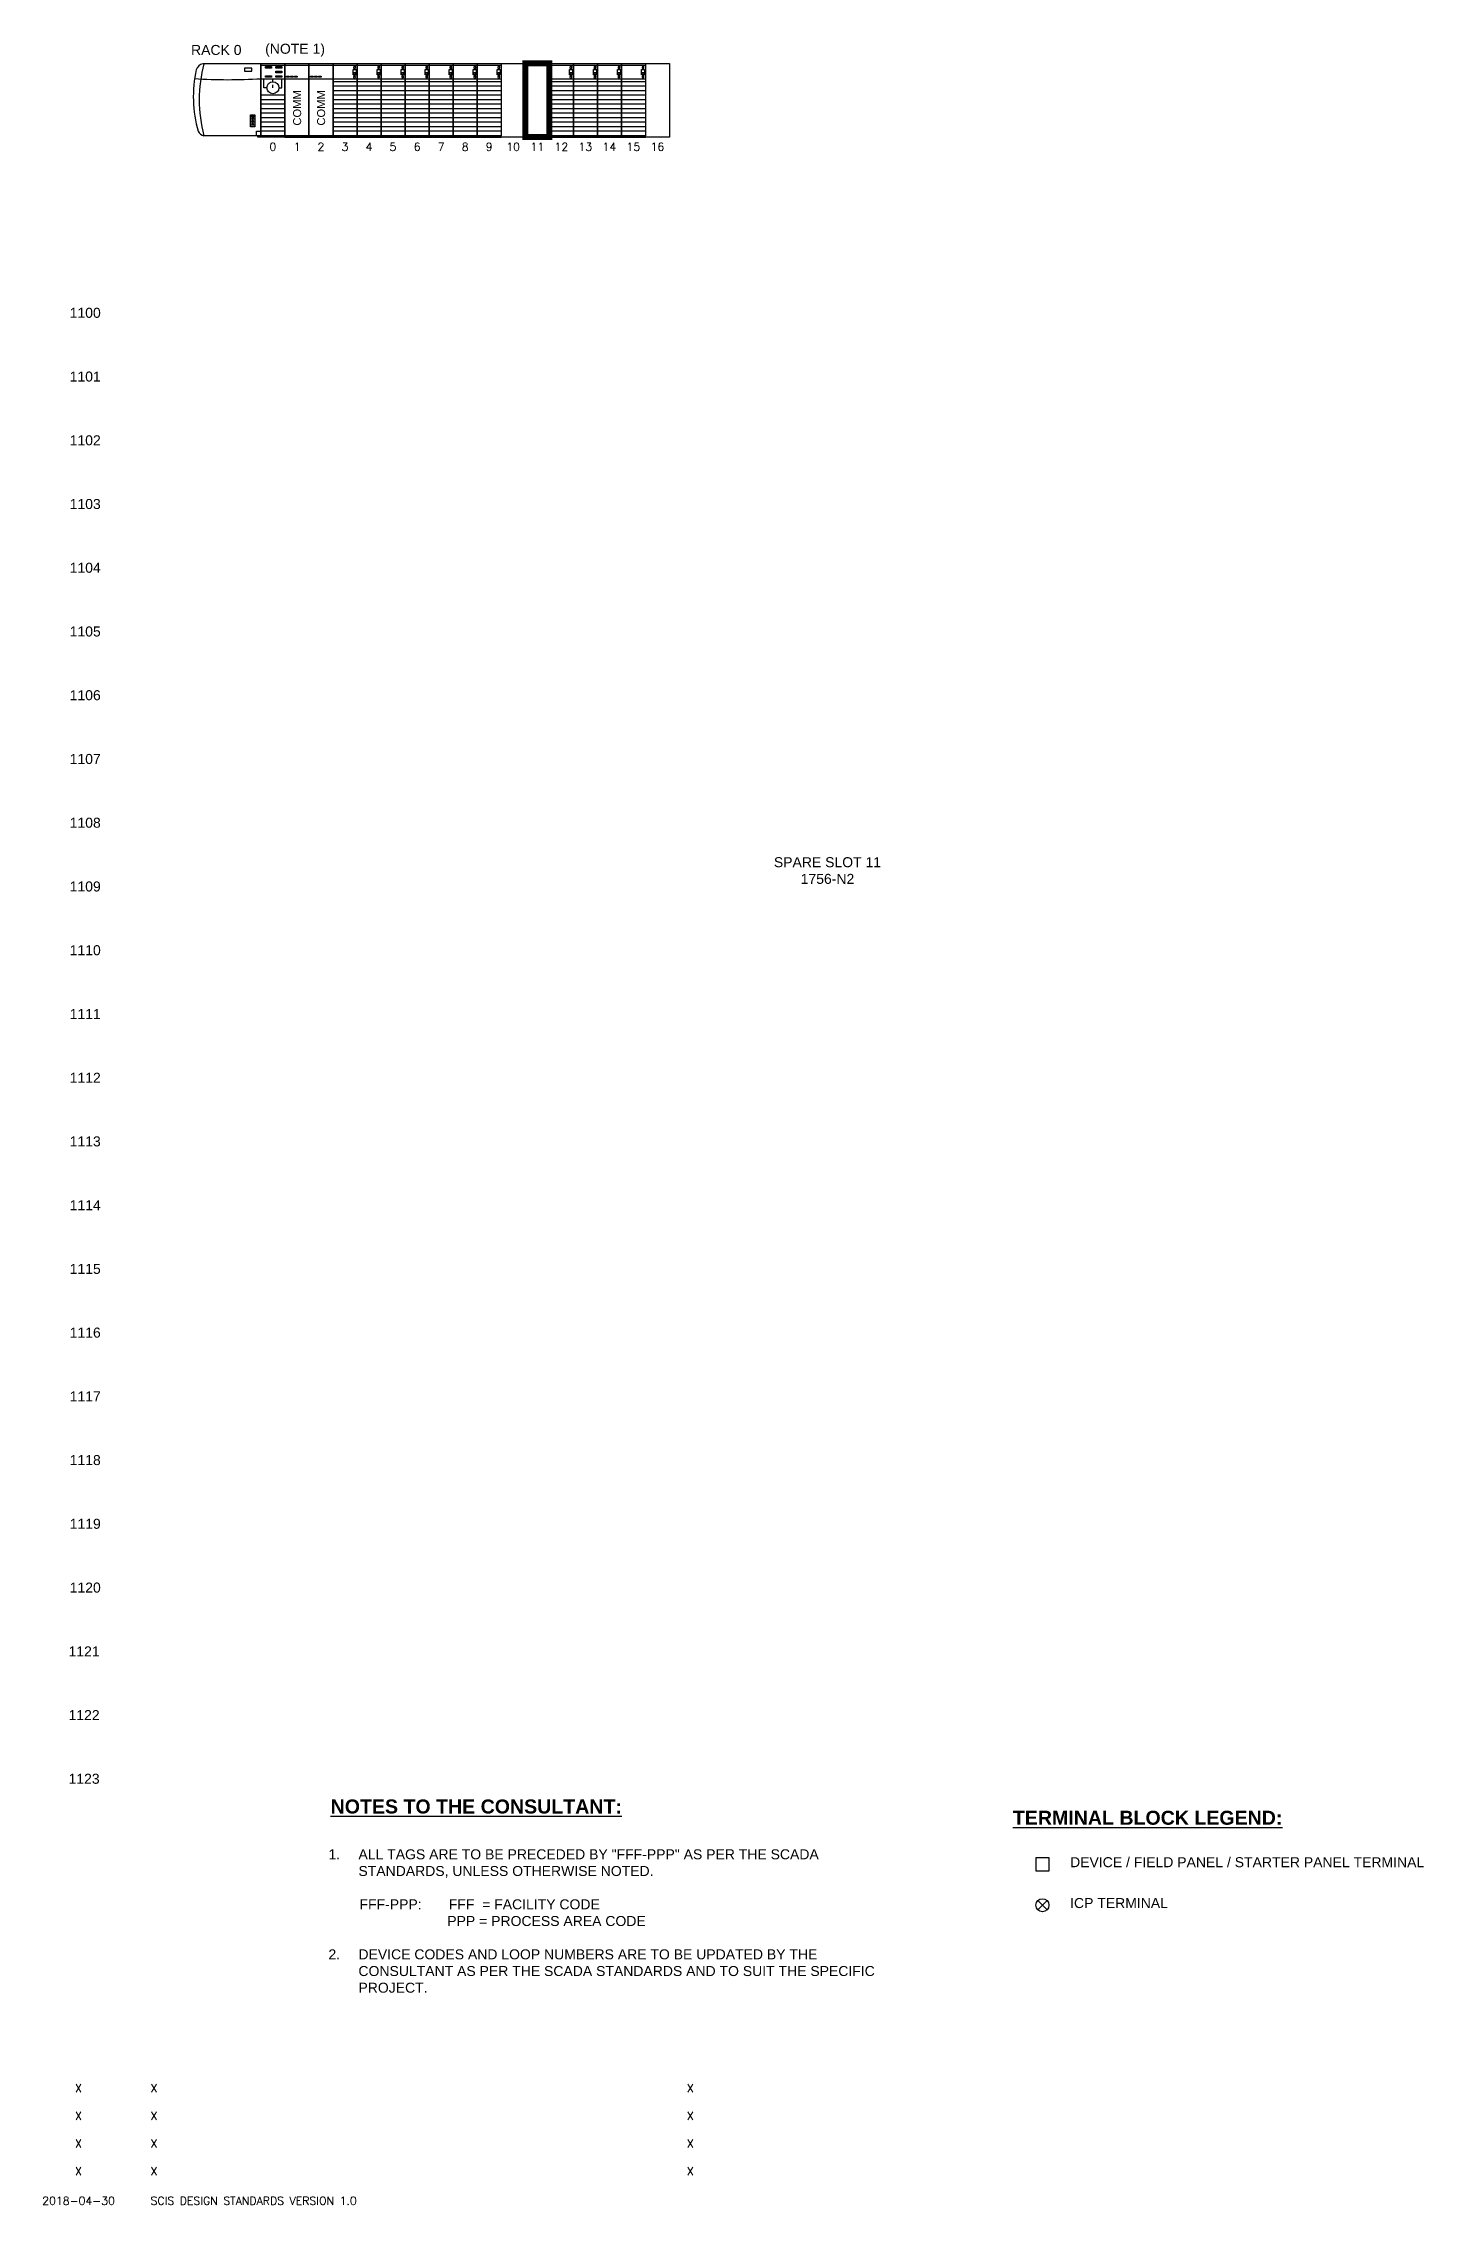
# Paper-space layout 'ANALOG INPUT CARD - A1 Sheet' of a CAD drawing. Extents: x 50 to 806, y 22 to 574.
# Drawn here: x 50 to 395, y 22 to 563 of the extents above; entities that cross this region are included whole.
import ezdxf
from ezdxf.enums import TextEntityAlignment as Align

# ---------------------------------------------------------------- set-up
doc = ezdxf.new("R2010")
doc.units = 0
doc.layers.add('BOR-A1', color=7, linetype='Continuous')
doc.layers.add('N-ANNO-TEXT', color=2, linetype='Continuous')
doc.layers.add('N-DIAG', color=4, linetype='Continuous', lineweight=25)
doc.layers.add('N-EQPM', color=4, linetype='Continuous', lineweight=25)
doc.styles.add('_CGS_2-5_NOTES', font='arial.ttf', dxfattribs={"height": 2.5})
doc.styles.add('_CGS_3-5_SUBHEADING', font='arialbd.ttf', dxfattribs={"height": 3.5})
doc.styles.add('STD2-0', font='simplex.shx', dxfattribs={"height": 2})

# ---------------------------------------------------------------- blocks, each defined once
blk = doc.blocks.new('CGS A1 REV ATT')
at = {"layer": 'BOR-A1', "color": 1, "style": 'STD2-0'}
for tag, p in [('R5-DATE', (58.99, 50.62)), ('R5-BY', (211.87, 50.62)), ('R4-DATE', (58.99, 43.7)), ('R4-BY', (211.87, 43.7)), ('R3-DATE', (58.99, 36.78)), ('R3-BY', (211.87, 36.78)), ('R2-DATE', (58.99, 29.86)), ('R2-BY', (211.87, 29.86)), ('R1-DATE', (58.99, 22.46)), ('R1-BY', (211.87, 22.46))]:
    blk.add_attdef(tag, text='', height=2, dxfattribs=at).set_placement(p, align=Align.CENTER)
for tag, p in [('R5-DESC', (76.99, 50.62)), ('R4-DESC', (76.99, 43.7)), ('R3-DESC', (76.99, 36.78)), ('R2-DESC', (76.99, 29.86)), ('R1-DESC', (76.99, 22.46))]:
    blk.add_attdef(tag, p, '', height=2, dxfattribs=at)

psp = doc.layouts.new('ANALOG INPUT CARD - A1 Sheet')

# ---------------------------------------------------------------- linework, layer by layer
psp.add_line((110.56, 539.6), (104.55, 539.6))
for points in [[(110.56, 539.23), (116.56, 539.23), (116.56, 539.6), (110.56, 539.6)], [(116.56, 539.23), (122.57, 539.23), (122.57, 539.6), (116.56, 539.6)]]:
    psp.add_lwpolyline(points, close=True)
at = {"layer": 'N-DIAG'}
for p, q in [((298.76, 98.43), (300.93, 96.25)), ((300.93, 98.43), (298.76, 96.25))]:
    psp.add_line(p, q, dxfattribs=at)
psp.add_circle((299.84, 97.34), 1.63, dxfattribs=at)
at = {"layer": 'N-EQPM'}
for p, q in [((104.55, 557.24), (110.56, 557.24)), ((110.56, 557.24), (116.56, 557.24)), ((116.56, 557.24), (122.57, 557.24)), ((122.57, 557.24), (128.57, 557.24)), ((127.81, 556.91), (127.85, 556.9)), ((128.12, 556.79), (128.13, 556.81)), ((128.57, 557.62), (128.57, 539.23)), ((128.57, 557.24), (134.58, 557.24)), ((133.82, 556.91), (133.86, 556.9)), ((134.13, 556.79), (134.13, 556.81)), ((134.58, 557.24), (140.59, 557.24)), ((139.82, 556.91), (139.86, 556.9)), ((140.13, 556.79), (140.14, 556.81)), ((140.59, 557.24), (146.59, 557.24)), ((145.83, 556.91), (145.87, 556.9)), ((146.14, 556.79), (146.15, 556.81)), ((146.59, 557.24), (152.6, 557.24)), ((151.83, 556.91), (151.87, 556.9)), ((152.15, 556.79), (152.15, 556.81)), ((152.6, 557.24), (158.6, 557.24)), ((157.84, 556.91), (157.88, 556.9)), ((158.15, 556.79), (158.16, 556.81)), ((158.6, 557.62), (158.6, 539.23)), ((158.6, 557.24), (164.61, 557.24)), ((163.85, 556.91), (163.89, 556.9)), ((164.16, 556.79), (164.16, 556.81)), ((170.62, 557.62), (170.62, 539.23)), ((176.62, 557.24), (182.63, 557.24)), ((181.86, 556.91), (181.9, 556.9)), ((182.18, 556.79), (182.18, 556.81)), ((182.63, 557.24), (188.63, 557.24)), ((187.87, 556.91), (187.91, 556.9)), ((188.18, 556.79), (188.19, 556.81)), ((188.63, 557.24), (194.64, 557.24)), ((193.88, 556.91), (193.92, 556.9)), ((194.19, 556.79), (194.19, 556.81)), ((194.64, 557.24), (200.65, 557.24)), ((199.88, 556.91), (199.92, 556.9)), ((200.19, 556.79), (200.2, 556.81)), ((104.55, 553.86), (110.56, 553.86)), ((105.3, 551.61), (105.3, 553.86)), ((106.05, 551.61), (105.3, 551.61)), ((107.55, 553.11), (107.55, 553.86)), ((107.55, 551.61), (107.55, 552.36)), ((109.05, 551.61), (109.81, 551.61)), ((109.81, 551.61), (109.81, 553.86)), ((110.56, 553.86), (116.56, 553.86)), ((110.96, 554.52), (111.6, 554.52)), ((110.96, 554.24), (110.96, 554.52)), ((111.6, 554.24), (110.96, 554.24)), ((111.6, 554.52), (111.6, 554.24)), ((111.95, 554.52), (112.6, 554.52)), ((111.95, 554.24), (111.95, 554.52)), ((112.6, 554.24), (111.95, 554.24)), ((112.6, 554.52), (112.6, 554.24)), ((112.95, 554.52), (113.59, 554.52)), ((112.95, 554.24), (112.95, 554.52)), ((113.59, 554.24), (112.95, 554.24)), ((113.59, 554.52), (113.59, 554.24)), ((116.56, 553.86), (122.57, 553.86)), ((116.96, 554.52), (117.6, 554.52)), ((116.96, 554.24), (116.96, 554.52)), ((117.6, 554.24), (116.96, 554.24)), ((117.6, 554.52), (117.6, 554.24)), ((117.95, 554.52), (118.59, 554.52)), ((117.95, 554.24), (117.95, 554.52)), ((118.59, 554.24), (117.95, 554.24)), ((118.59, 554.52), (118.59, 554.24)), ((118.94, 554.52), (119.58, 554.52)), ((118.94, 554.24), (118.94, 554.52)), ((119.58, 554.24), (118.94, 554.24)), ((119.58, 554.52), (119.58, 554.24)), ((122.57, 553.86), (128.57, 553.86)), ((128.57, 553.11), (122.57, 553.11)), ((128.57, 551.99), (122.57, 551.99)), ((128.57, 553.86), (134.58, 553.86)), ((134.58, 553.11), (128.57, 553.11)), ((134.58, 551.99), (128.57, 551.99)), ((134.58, 553.86), (140.59, 553.86)), ((140.59, 553.11), (134.58, 553.11)), ((140.59, 551.99), (134.58, 551.99)), ((140.59, 553.86), (146.59, 553.86)), ((146.59, 553.11), (140.59, 553.11)), ((146.59, 551.99), (140.59, 551.99)), ((146.59, 553.86), (152.6, 553.86)), ((152.6, 553.11), (146.59, 553.11)), ((152.6, 551.99), (146.59, 551.99)), ((152.6, 553.86), (158.6, 553.86)), ((158.6, 553.11), (152.6, 553.11)), ((158.6, 551.99), (152.6, 551.99)), ((158.6, 553.86), (164.61, 553.86)), ((164.61, 553.11), (158.6, 553.11)), ((164.61, 551.99), (158.6, 551.99)), ((176.62, 553.86), (182.63, 553.86)), ((182.63, 553.11), (176.62, 553.11)), ((182.63, 551.99), (176.62, 551.99)), ((182.63, 553.86), (188.63, 553.86)), ((188.63, 553.11), (182.63, 553.11)), ((188.63, 551.99), (182.63, 551.99)), ((188.63, 553.86), (194.64, 553.86)), ((194.64, 553.11), (188.63, 553.11)), ((194.64, 551.99), (188.63, 551.99)), ((194.64, 553.86), (200.65, 553.86)), ((200.65, 553.11), (194.64, 553.11)), ((200.65, 551.99), (194.64, 551.99)), ((110.56, 549.74), (104.55, 549.74)), ((110.56, 548.61), (104.55, 548.61)), ((110.56, 547.48), (104.55, 547.48)), ((110.56, 546.36), (104.55, 546.36)), ((128.57, 550.86), (122.57, 550.86)), ((128.57, 549.74), (122.57, 549.74)), ((128.57, 548.61), (122.57, 548.61)), ((128.57, 547.48), (122.57, 547.48)), ((128.57, 546.36), (122.57, 546.36)), ((134.58, 550.86), (128.57, 550.86)), ((134.58, 549.74), (128.57, 549.74)), ((134.58, 548.61), (128.57, 548.61)), ((134.58, 547.48), (128.57, 547.48)), ((134.58, 546.36), (128.57, 546.36)), ((140.59, 550.86), (134.58, 550.86)), ((140.59, 549.74), (134.58, 549.74)), ((140.59, 548.61), (134.58, 548.61)), ((140.59, 547.48), (134.58, 547.48)), ((140.59, 546.36), (134.58, 546.36)), ((146.59, 550.86), (140.59, 550.86)), ((146.59, 549.74), (140.59, 549.74)), ((146.59, 548.61), (140.59, 548.61)), ((146.59, 547.48), (140.59, 547.48)), ((146.59, 546.36), (140.59, 546.36)), ((152.6, 550.86), (146.59, 550.86)), ((152.6, 549.74), (146.59, 549.74)), ((152.6, 548.61), (146.59, 548.61)), ((152.6, 547.48), (146.59, 547.48)), ((152.6, 546.36), (146.59, 546.36)), ((158.6, 550.86), (152.6, 550.86)), ((158.6, 549.74), (152.6, 549.74)), ((158.6, 548.61), (152.6, 548.61)), ((158.6, 547.48), (152.6, 547.48)), ((158.6, 546.36), (152.6, 546.36)), ((164.61, 550.86), (158.6, 550.86)), ((164.61, 549.74), (158.6, 549.74)), ((164.61, 548.61), (158.6, 548.61)), ((164.61, 547.48), (158.6, 547.48)), ((164.61, 546.36), (158.6, 546.36)), ((182.63, 550.86), (176.62, 550.86)), ((182.63, 549.74), (176.62, 549.74)), ((182.63, 548.61), (176.62, 548.61)), ((182.63, 547.48), (176.62, 547.48)), ((182.63, 546.36), (176.62, 546.36)), ((188.63, 550.86), (182.63, 550.86)), ((188.63, 549.74), (182.63, 549.74)), ((188.63, 548.61), (182.63, 548.61)), ((188.63, 547.48), (182.63, 547.48)), ((188.63, 546.36), (182.63, 546.36)), ((194.64, 550.86), (188.63, 550.86)), ((194.64, 549.74), (188.63, 549.74)), ((194.64, 548.61), (188.63, 548.61)), ((194.64, 547.48), (188.63, 547.48)), ((194.64, 546.36), (188.63, 546.36)), ((200.65, 550.86), (194.64, 550.86)), ((200.65, 549.74), (194.64, 549.74)), ((200.65, 548.61), (194.64, 548.61)), ((200.65, 547.48), (194.64, 547.48)), ((200.65, 546.36), (194.64, 546.36)), ((101.92, 544.48), (103.05, 544.48)), ((103.05, 543.73), (101.92, 543.73)), ((103.05, 542.98), (101.92, 542.98)), ((103.05, 542.23), (101.92, 542.23)), ((110.56, 545.23), (104.55, 545.23)), ((110.56, 544.11), (104.55, 544.11)), ((110.56, 542.98), (104.55, 542.98)), ((110.56, 541.85), (104.55, 541.85)), ((110.56, 540.73), (104.55, 540.73)), ((128.57, 545.23), (122.57, 545.23)), ((128.57, 544.11), (122.57, 544.11)), ((128.57, 542.98), (122.57, 542.98)), ((128.57, 541.85), (122.57, 541.85)), ((128.57, 540.73), (122.57, 540.73)), ((134.58, 545.23), (128.57, 545.23)), ((134.58, 544.11), (128.57, 544.11)), ((134.58, 542.98), (128.57, 542.98)), ((134.58, 541.85), (128.57, 541.85)), ((134.58, 540.73), (128.57, 540.73)), ((140.59, 545.23), (134.58, 545.23)), ((140.59, 544.11), (134.58, 544.11)), ((140.59, 542.98), (134.58, 542.98)), ((140.59, 541.85), (134.58, 541.85)), ((140.59, 540.73), (134.58, 540.73)), ((146.59, 545.23), (140.59, 545.23)), ((146.59, 544.11), (140.59, 544.11)), ((146.59, 542.98), (140.59, 542.98)), ((146.59, 541.85), (140.59, 541.85)), ((146.59, 540.73), (140.59, 540.73)), ((152.6, 545.23), (146.59, 545.23)), ((152.6, 544.11), (146.59, 544.11)), ((152.6, 542.98), (146.59, 542.98)), ((152.6, 541.85), (146.59, 541.85)), ((152.6, 540.73), (146.59, 540.73)), ((158.6, 545.23), (152.6, 545.23)), ((158.6, 544.11), (152.6, 544.11)), ((158.6, 542.98), (152.6, 542.98)), ((158.6, 541.85), (152.6, 541.85)), ((158.6, 540.73), (152.6, 540.73)), ((164.61, 545.23), (158.6, 545.23)), ((164.61, 544.11), (158.6, 544.11)), ((164.61, 542.98), (158.6, 542.98)), ((164.61, 541.85), (158.6, 541.85)), ((164.61, 540.73), (158.6, 540.73)), ((182.63, 545.23), (176.62, 545.23)), ((182.63, 544.11), (176.62, 544.11)), ((182.63, 542.98), (176.62, 542.98)), ((182.63, 541.85), (176.62, 541.85)), ((182.63, 540.73), (176.62, 540.73)), ((188.63, 545.23), (182.63, 545.23)), ((188.63, 544.11), (182.63, 544.11)), ((188.63, 542.98), (182.63, 542.98)), ((188.63, 541.85), (182.63, 541.85)), ((188.63, 540.73), (182.63, 540.73)), ((194.64, 545.23), (188.63, 545.23)), ((194.64, 544.11), (188.63, 544.11)), ((194.64, 542.98), (188.63, 542.98)), ((194.64, 541.85), (188.63, 541.85)), ((194.64, 540.73), (188.63, 540.73)), ((200.65, 545.23), (194.64, 545.23)), ((200.65, 544.11), (194.64, 544.11)), ((200.65, 542.98), (194.64, 542.98)), ((200.65, 541.85), (194.64, 541.85)), ((200.65, 540.73), (194.64, 540.73)), ((116.56, 539.6), (110.56, 539.6)), ((122.57, 539.6), (116.56, 539.6)), ((128.57, 539.6), (122.57, 539.6)), ((134.58, 539.6), (128.57, 539.6)), ((140.59, 539.6), (134.58, 539.6)), ((146.59, 539.6), (140.59, 539.6)), ((152.6, 539.6), (146.59, 539.6)), ((158.6, 539.6), (152.6, 539.6)), ((164.61, 539.6), (158.6, 539.6)), ((182.63, 539.6), (176.62, 539.6)), ((188.63, 539.6), (182.63, 539.6)), ((194.64, 539.6), (188.63, 539.6)), ((200.65, 539.6), (194.64, 539.6))]:
    psp.add_line(p, q, dxfattribs=at)
for points in [[(90.02, 557.62), (104.55, 557.62), (104.55, 539.6), (90.29, 539.6)], [(128.12, 556.79), (127.78, 556.79)], [(134.13, 556.79), (133.78, 556.79)], [(140.13, 556.79), (139.79, 556.79)], [(146.14, 556.79), (145.79, 556.79)], [(152.15, 556.79), (151.8, 556.79)], [(158.15, 556.79), (157.81, 556.79)], [(164.16, 556.79), (163.81, 556.79)], [(182.18, 556.79), (181.83, 556.79)], [(188.18, 556.79), (187.84, 556.79)], [(194.19, 556.79), (193.84, 556.79)], [(200.19, 556.79), (199.85, 556.79)], [(128.11, 554.4), (127.82, 554.4)], [(134.12, 554.4), (133.82, 554.4)], [(140.12, 554.4), (139.83, 554.4)], [(146.13, 554.4), (145.84, 554.4)], [(152.14, 554.4), (151.84, 554.4)], [(158.14, 554.4), (157.85, 554.4)], [(164.15, 554.4), (163.85, 554.4)], [(182.17, 554.4), (181.87, 554.4)], [(188.17, 554.4), (187.88, 554.4)], [(194.18, 554.4), (193.88, 554.4)], [(200.18, 554.4), (199.89, 554.4)]]:
    psp.add_lwpolyline(points, dxfattribs=at)
for points in [[(102.3, 556.49), (100.42, 556.49), (100.42, 555.74), (102.3, 555.74)], [(110.56, 539.6), (104.55, 539.6), (104.55, 557.62), (110.56, 557.62)], [(104.55, 557.62), (206.65, 557.62), (206.65, 539.23), (104.55, 539.23)], [(105.68, 556.87), (107.18, 556.87), (107.18, 556.49), (105.68, 556.49)], [(108.3, 556.87), (109.81, 556.87), (109.81, 556.49), (108.3, 556.49)], [(116.56, 539.6), (110.56, 539.6), (110.56, 557.62), (116.56, 557.62)], [(122.57, 539.6), (116.56, 539.6), (116.56, 557.62), (122.57, 557.62)], [(128.57, 539.6), (122.57, 539.6), (122.57, 557.62), (128.57, 557.62)], [(134.58, 539.6), (128.57, 539.6), (128.57, 557.62), (134.58, 557.62)], [(140.59, 539.6), (134.58, 539.6), (134.58, 557.62), (140.59, 557.62)], [(146.59, 539.6), (140.59, 539.6), (140.59, 557.62), (146.59, 557.62)], [(152.6, 539.6), (146.59, 539.6), (146.59, 557.62), (152.6, 557.62)], [(158.6, 539.6), (152.6, 539.6), (152.6, 557.62), (158.6, 557.62)], [(164.61, 539.6), (158.6, 539.6), (158.6, 557.62), (164.61, 557.62)], [(182.63, 539.6), (176.62, 539.6), (176.62, 557.62), (182.63, 557.62)], [(188.63, 539.6), (182.63, 539.6), (182.63, 557.62), (188.63, 557.62)], [(194.64, 539.6), (188.63, 539.6), (188.63, 557.62), (194.64, 557.62)], [(200.65, 539.6), (194.64, 539.6), (194.64, 557.62), (200.65, 557.62)], [(105.68, 554.62), (107.18, 554.62), (107.18, 554.24), (105.68, 554.24)], [(108.3, 555.74), (109.81, 555.74), (109.81, 555.37), (108.3, 555.37)], [(108.3, 554.62), (109.81, 554.62), (109.81, 554.24), (108.3, 554.24)], [(127.59, 556.18), (128.34, 556.18), (128.34, 554.87), (127.59, 554.87)], [(127.68, 554.96), (128.25, 554.96), (128.25, 555.34), (127.68, 555.34)], [(133.6, 556.18), (134.35, 556.18), (134.35, 554.87), (133.6, 554.87)], [(133.69, 554.96), (134.25, 554.96), (134.25, 555.34), (133.69, 555.34)], [(139.6, 556.18), (140.35, 556.18), (140.35, 554.87), (139.6, 554.87)], [(139.69, 554.96), (140.26, 554.96), (140.26, 555.34), (139.69, 555.34)], [(145.61, 556.18), (146.36, 556.18), (146.36, 554.87), (145.61, 554.87)], [(145.7, 554.96), (146.26, 554.96), (146.26, 555.34), (145.7, 555.34)], [(151.61, 556.18), (152.36, 556.18), (152.36, 554.87), (151.61, 554.87)], [(151.71, 554.96), (152.27, 554.96), (152.27, 555.34), (151.71, 555.34)], [(157.62, 556.18), (158.37, 556.18), (158.37, 554.87), (157.62, 554.87)], [(157.71, 554.96), (158.28, 554.96), (158.28, 555.34), (157.71, 555.34)], [(163.63, 556.18), (164.38, 556.18), (164.38, 554.87), (163.63, 554.87)], [(163.72, 554.96), (164.28, 554.96), (164.28, 555.34), (163.72, 555.34)], [(181.64, 556.18), (182.39, 556.18), (182.39, 554.87), (181.64, 554.87)], [(181.74, 554.96), (182.3, 554.96), (182.3, 555.34), (181.74, 555.34)], [(187.65, 556.18), (188.4, 556.18), (188.4, 554.87), (187.65, 554.87)], [(187.74, 554.96), (188.31, 554.96), (188.31, 555.34), (187.74, 555.34)], [(193.66, 556.18), (194.41, 556.18), (194.41, 554.87), (193.66, 554.87)], [(193.75, 554.96), (194.31, 554.96), (194.31, 555.34), (193.75, 555.34)], [(199.66, 556.18), (200.41, 556.18), (200.41, 554.87), (199.66, 554.87)], [(199.75, 554.96), (200.32, 554.96), (200.32, 555.34), (199.75, 555.34)], [(101.92, 544.86), (103.05, 544.86), (103.05, 541.85), (101.92, 541.85)], [(104.55, 539.6), (103.42, 539.6), (103.42, 540.73), (104.55, 540.73)], [(103.8, 539.6), (110.56, 539.6), (110.56, 539.23), (103.8, 539.23)], [(122.57, 539.23), (128.57, 539.23), (128.57, 539.6), (122.57, 539.6)], [(128.57, 539.23), (134.58, 539.23), (134.58, 539.6), (128.57, 539.6)], [(134.58, 539.23), (140.59, 539.23), (140.59, 539.6), (134.58, 539.6)], [(140.59, 539.23), (146.59, 539.23), (146.59, 539.6), (140.59, 539.6)], [(146.59, 539.23), (152.6, 539.23), (152.6, 539.6), (146.59, 539.6)], [(152.6, 539.23), (158.6, 539.23), (158.6, 539.6), (152.6, 539.6)], [(158.6, 539.23), (164.61, 539.23), (164.61, 539.6), (158.6, 539.6)], [(176.62, 539.23), (182.63, 539.23), (182.63, 539.6), (176.62, 539.6)], [(182.63, 539.23), (188.63, 539.23), (188.63, 539.6), (182.63, 539.6)], [(188.63, 539.23), (194.64, 539.23), (194.64, 539.6), (188.63, 539.6)], [(194.64, 539.23), (200.65, 539.23), (200.65, 539.6), (194.64, 539.6)], [(301.49, 109.18), (298.2, 109.18), (298.2, 105.9), (301.49, 105.9)]]:
    psp.add_lwpolyline(points, close=True, dxfattribs=at)
for points in [[(127.78, 556.79), (127.77, 556.79, 0.414214), (127.73, 556.76), (127.73, 556.61)], [(128.2, 556.61), (128.2, 556.76, 0.417757), (128.17, 556.79), (128.17, 556.79)], [(133.78, 556.79), (133.77, 556.79, 0.414214), (133.74, 556.76), (133.74, 556.61)], [(134.2, 556.61), (134.2, 556.76, 0.417757), (134.17, 556.79), (134.17, 556.79)], [(139.79, 556.79), (139.78, 556.79, 0.414214), (139.74, 556.76), (139.74, 556.61)], [(140.21, 556.61), (140.21, 556.76, 0.417757), (140.18, 556.79), (140.18, 556.79)], [(145.79, 556.79), (145.79, 556.79, 0.414214), (145.75, 556.76), (145.75, 556.61)], [(146.22, 556.61), (146.22, 556.76, 0.417757), (146.18, 556.79), (146.18, 556.79)], [(151.8, 556.79), (151.79, 556.79, 0.414214), (151.75, 556.76), (151.75, 556.61)], [(152.22, 556.61), (152.22, 556.76, 0.417757), (152.19, 556.79), (152.19, 556.79)], [(157.81, 556.79), (157.8, 556.79, 0.414214), (157.76, 556.76), (157.76, 556.61)], [(158.23, 556.61), (158.23, 556.76, 0.417757), (158.2, 556.79), (158.2, 556.79)], [(163.81, 556.79), (163.8, 556.79, 0.414214), (163.77, 556.76), (163.77, 556.61)], [(164.24, 556.61), (164.24, 556.76, 0.417757), (164.2, 556.79), (164.2, 556.79)], [(181.83, 556.79), (181.82, 556.79, 0.414214), (181.78, 556.76), (181.78, 556.61)], [(182.25, 556.61), (182.25, 556.76, 0.417757), (182.22, 556.79), (182.22, 556.79)], [(187.84, 556.79), (187.83, 556.79, 0.414214), (187.79, 556.76), (187.79, 556.61)], [(188.26, 556.61), (188.26, 556.76, 0.417757), (188.23, 556.79), (188.23, 556.79)], [(193.84, 556.79), (193.83, 556.79, 0.414214), (193.8, 556.76), (193.8, 556.61)], [(194.27, 556.61), (194.27, 556.76, 0.417757), (194.23, 556.79), (194.23, 556.79)], [(199.85, 556.79), (199.84, 556.79, 0.414214), (199.8, 556.76), (199.8, 556.61)], [(200.27, 556.61), (200.27, 556.76, 0.417757), (200.24, 556.79), (200.24, 556.79)], [(127.78, 554.4), (127.77, 554.4, 0.414214), (127.73, 554.36), (127.73, 554.21)], [(128.2, 554.21), (128.2, 554.36, 0.414214), (128.16, 554.4), (128.15, 554.4)], [(133.78, 554.4), (133.77, 554.4, 0.414214), (133.74, 554.36), (133.74, 554.21)], [(134.2, 554.21), (134.2, 554.36, 0.414214), (134.17, 554.4), (134.16, 554.4)], [(139.79, 554.4), (139.78, 554.4, 0.414214), (139.74, 554.36), (139.74, 554.21)], [(140.21, 554.21), (140.21, 554.36, 0.414214), (140.17, 554.4), (140.16, 554.4)], [(145.79, 554.4), (145.79, 554.4, 0.414214), (145.75, 554.36), (145.75, 554.21)], [(146.22, 554.21), (146.22, 554.36, 0.414214), (146.18, 554.4), (146.17, 554.4)], [(151.8, 554.4), (151.79, 554.4, 0.414214), (151.75, 554.36), (151.75, 554.21)], [(152.22, 554.21), (152.22, 554.36, 0.414214), (152.19, 554.4), (152.18, 554.4)], [(157.81, 554.4), (157.8, 554.4, 0.414214), (157.76, 554.36), (157.76, 554.21)], [(158.23, 554.21), (158.23, 554.36, 0.414214), (158.19, 554.4), (158.18, 554.4)], [(163.81, 554.4), (163.8, 554.4, 0.414214), (163.77, 554.36), (163.77, 554.21)], [(164.24, 554.21), (164.24, 554.36, 0.414214), (164.2, 554.4), (164.19, 554.4)], [(181.83, 554.4), (181.82, 554.4, 0.414214), (181.78, 554.36), (181.78, 554.21)], [(182.25, 554.21), (182.25, 554.36, 0.414214), (182.22, 554.4), (182.21, 554.4)], [(187.84, 554.4), (187.83, 554.4, 0.414214), (187.79, 554.36), (187.79, 554.21)], [(188.26, 554.21), (188.26, 554.36, 0.414214), (188.22, 554.4), (188.21, 554.4)], [(193.84, 554.4), (193.83, 554.4, 0.414214), (193.8, 554.36), (193.8, 554.21)], [(194.27, 554.21), (194.27, 554.36, 0.414214), (194.23, 554.4), (194.22, 554.4)], [(199.85, 554.4), (199.84, 554.4, 0.414214), (199.8, 554.36), (199.8, 554.21)], [(200.27, 554.21), (200.27, 554.36, 0.414214), (200.23, 554.4), (200.22, 554.4)]]:
    psp.add_lwpolyline(points, format="xyb", dxfattribs=at)
at = {"layer": 'N-EQPM', "const_width": 1.47}
psp.add_lwpolyline([(170.62, 557.7), (170.62, 539.31), (176.62, 539.31), (176.62, 557.7)], close=True, dxfattribs=at)
at = {"layer": 'N-EQPM'}
for centre, radius in [((107.55, 551.61), 1.5), ((102.49, 544.11), 0.188), ((102.49, 543.35), 0.188), ((102.49, 542.6), 0.188)]:
    psp.add_circle(centre, radius, dxfattribs=at)
for centre, radius, start, end in [((90.9, 555.01), 2.75, 108.7788, 156.2175), ((125.18, 548.61), 36.03, 165.5218, 194.4782), ((127.96, 556.61), 0.235, 180, 0), ((133.97, 556.61), 0.235, 180, 0), ((139.98, 556.61), 0.235, 180, 0), ((145.98, 556.61), 0.235, 180, 0), ((151.99, 556.61), 0.235, 180, 0), ((157.99, 556.61), 0.235, 180, 0), ((164, 556.61), 0.235, 180, 0), ((182.02, 556.61), 0.235, 180, 0), ((188.02, 556.61), 0.235, 180, 0), ((194.03, 556.61), 0.235, 180, 0), ((200.04, 556.61), 0.235, 180, 0), ((119.27, 549.42), 31.61, 167.7563, 195.9646), ((96.51, 684.81), 131.19, 266.2623, 273.5153), ((127.96, 554.21), 0.235, 180, 0), ((133.97, 554.21), 0.235, 180, 0), ((139.98, 554.21), 0.235, 180, 0), ((145.98, 554.21), 0.235, 180, 0), ((151.99, 554.21), 0.235, 180, 0), ((157.99, 554.21), 0.235, 180, 0), ((164, 554.21), 0.235, 180, 0), ((182.02, 554.21), 0.235, 180, 0), ((188.02, 554.21), 0.235, 180, 0), ((194.03, 554.21), 0.235, 180, 0), ((200.04, 554.21), 0.235, 180, 0), ((91.14, 542.1), 2.65, 211.3592, 251.1)]:
    psp.add_arc(centre, radius, start, end, dxfattribs=at)
for centre, major_axis, ratio in [((127.99, 556.85), (-0.089, -0.267), 0.666667), ((127.99, 556.85), (-0.076, -0.229), 0.610413), ((133.99, 556.85), (-0.089, -0.267), 0.666667), ((133.99, 556.85), (-0.076, -0.229), 0.610413), ((140, 556.85), (-0.089, -0.267), 0.666667), ((140, 556.85), (-0.076, -0.229), 0.610413), ((146.01, 556.85), (-0.089, -0.267), 0.666667), ((146.01, 556.85), (-0.076, -0.229), 0.610413), ((152.01, 556.85), (-0.089, -0.267), 0.666667), ((152.01, 556.85), (-0.076, -0.229), 0.610413), ((158.02, 556.85), (-0.089, -0.267), 0.666667), ((158.02, 556.85), (-0.076, -0.229), 0.610413), ((164.02, 556.85), (-0.089, -0.267), 0.666667), ((164.02, 556.85), (-0.076, -0.229), 0.610413), ((182.04, 556.85), (-0.089, -0.267), 0.666667), ((182.04, 556.85), (-0.076, -0.229), 0.610413), ((188.05, 556.85), (-0.089, -0.267), 0.666667), ((188.05, 556.85), (-0.076, -0.229), 0.610413), ((194.05, 556.85), (-0.089, -0.267), 0.666667), ((194.05, 556.85), (-0.076, -0.229), 0.610413), ((200.06, 556.85), (-0.089, -0.267), 0.666667), ((200.06, 556.85), (-0.076, -0.229), 0.610413), ((127.96, 554.4), (0, -0.282), 0.666667), ((127.96, 554.4), (0, -0.241), 0.610413), ((133.97, 554.4), (0, -0.282), 0.666667), ((133.97, 554.4), (0, -0.241), 0.610413), ((139.98, 554.4), (0, -0.282), 0.666667), ((139.98, 554.4), (0, -0.241), 0.610413), ((145.98, 554.4), (0, -0.282), 0.666667), ((145.98, 554.4), (0, -0.241), 0.610413), ((151.99, 554.4), (0, -0.282), 0.666667), ((151.99, 554.4), (0, -0.241), 0.610413), ((157.99, 554.4), (0, -0.282), 0.666667), ((157.99, 554.4), (0, -0.241), 0.610413), ((164, 554.4), (0, -0.282), 0.666667), ((164, 554.4), (0, -0.241), 0.610413), ((182.02, 554.4), (0, -0.282), 0.666667), ((182.02, 554.4), (0, -0.241), 0.610413), ((188.02, 554.4), (0, -0.282), 0.666667), ((188.02, 554.4), (0, -0.241), 0.610413), ((194.03, 554.4), (0, -0.282), 0.666667), ((194.03, 554.4), (0, -0.241), 0.610413), ((200.04, 554.4), (0, -0.282), 0.666667), ((200.04, 554.4), (0, -0.241), 0.610413)]:
    psp.add_ellipse(centre, major_axis=major_axis, ratio=ratio, start_param=1.570796, end_param=4.712389, dxfattribs=at)

# ---------------------------------------------------------------- block references
psp.add_blockref('CGS A1 REV ATT', (0, 0)).add_auto_attribs({'R1-DATE': '2018-04-30', 'R1-DESC': 'SCIS DESIGN STANDARDS VERSION 1.0', 'R2-DATE': 'X', 'R2-DESC': 'X', 'R2-BY': 'X', 'R3-DATE': 'X', 'R3-DESC': 'X', 'R3-BY': 'X', 'R4-DATE': 'X', 'R4-DESC': 'X', 'R4-BY': 'X', 'R5-DATE': 'X', 'R5-DESC': 'X', 'R5-BY': 'X'})

# ---------------------------------------------------------------- texts
at = {"layer": 'N-ANNO-TEXT', "style": '_CGS_2-5_NOTES'}
for s, insert, char_height, width, attachment_point in [('RACK 0', (93.4, 561.03), 2.5, 22.2931, 5), ('(NOTE 1)', (113.09, 560.97), 2.5, 30.8297, 5), ('{\\Fromans|c0;0}', (107.52, 536.84), 2, 9.2161, 5), ('{\\Fromans|c0;1}', (113.59, 536.84), 2, 9.2161, 5), ('{\\Fromans|c0;2}', (119.56, 536.84), 2, 9.2161, 5), ('{\\Fromans|c0;3}', (125.56, 536.84), 2, 9.2161, 5), ('{\\Fromans|c0;4}', (131.57, 536.84), 2, 9.2161, 5), ('{\\Fromans|c0;5}', (137.55, 536.84), 2, 9.2161, 5), ('{\\Fromans|c0;6}', (143.62, 536.84), 2, 9.2161, 5), ('{\\Fromans|c0;7}', (149.59, 536.84), 2, 9.2161, 5), ('{\\Fromans|c0;8}', (155.59, 536.84), 2, 9.2161, 5), ('{\\Fromans|c0;9}', (161.6, 536.84), 2, 9.2161, 5), ('{\\Fromans|c0;10}', (167.58, 536.84), 2, 9.2161, 5), ('{\\Fromans|c0;11}', (173.65, 536.84), 2, 9.2161, 5), ('{\\Fromans|c0;12}', (179.62, 536.84), 2, 9.2161, 5), ('{\\Fromans|c0;13}', (185.62, 536.84), 2, 9.2161, 5), ('{\\Fromans|c0;14}', (191.63, 536.84), 2, 9.2161, 5), ('{\\Fromans|c0;15}', (197.63, 536.84), 2, 9.2161, 5), ('{\\Fromans|c0;16}', (203.64, 536.84), 2, 9.2161, 5), ('1100', (60.65, 495.33), 2.5, 16.142, 5), ('1101', (60.65, 479.4), 2.5, 16.142, 5), ('1102', (60.65, 463.47), 2.5, 16.142, 5), ('1103', (60.65, 447.54), 2.5, 16.142, 5), ('1104', (60.65, 431.61), 2.5, 16.142, 5), ('1105', (60.65, 415.68), 2.5, 16.142, 5), ('1106', (60.65, 399.75), 2.5, 16.142, 5), ('1107', (60.65, 383.82), 2.5, 16.142, 5), ('1108', (60.65, 367.88), 2.5, 16.142, 5), ('SPARE SLOT 11\\P1756-N2', (246.13, 355.93), 2.5, 259.2087, 5), ('1109', (60.65, 351.95), 2.5, 16.142, 5), ('1110', (60.65, 336.02), 2.5, 16.142, 5), ('1111', (60.65, 320.09), 2.5, 16.142, 5), ('1112', (60.65, 304.16), 2.5, 16.142, 5), ('1113', (60.65, 288.23), 2.5, 16.142, 5), ('1114', (60.65, 272.3), 2.5, 16.142, 5), ('1115', (60.65, 256.37), 2.5, 16.142, 5), ('1116', (60.65, 240.44), 2.5, 16.142, 5), ('1117', (60.65, 224.51), 2.5, 16.142, 5), ('1118', (60.65, 208.58), 2.5, 16.142, 5), ('1119', (60.65, 192.65), 2.5, 16.142, 5), ('1120', (60.65, 176.71), 2.5, 16.142, 5), ('1121', (60.37, 160.78), 2.5, 16.142, 5), ('1122', (60.37, 144.85), 2.5, 16.142, 5), ('1123', (60.37, 128.92), 2.5, 16.142, 5), ('\\pi-7.5,l7.5,t7.5;{\\fArial|b0|i0|c0|p39;1.^IALL TAGS ARE TO BE PRECEDED BY "FFF-PPP" AS PER THE SCADA STANDARDS, UNLESS OTHERWISE NOTED.\\P\\pi0,l0,tz;\\P        FFF-PPP:       FFF  = FACILITY CODE\\P ^I^I          PPP = PROCESS AREA CODE \\P\\P\\pi-7.5,l7.5,t7.5;2.^IDEVICE CODES AND LOOP NUMBERS ARE TO BE UPDATED BY THE CONSULTANT AS PER THE SCADA STANDARDS AND TO SUIT THE SPECIFIC PROJECT.}', (121.43, 111.31), 2.5, 141.5827, 1), ('DEVICE / FIELD PANEL / STARTER PANEL TERMINAL', (306.76, 109.34), 2.5, 126.4424, 1), ('ICP TERMINAL', (306.76, 99.13), 2.5, 126.4424, 1)]:
    psp.add_mtext(s, dxfattribs=dict(at, insert=insert, char_height=char_height, width=width, attachment_point=attachment_point))
at = {"layer": 'N-ANNO-TEXT', "char_height": 2, "width": 30.8297, "attachment_point": 5, "rotation": 90, "style": '_CGS_2-5_NOTES'}
for insert in [(113.62, 546.56), (119.61, 546.56)]:
    psp.add_mtext('COMM', dxfattribs=dict(at, insert=insert))
at = {"layer": 'N-ANNO-TEXT', "color": 4, "char_height": 3.5, "width": 84.9917, "attachment_point": 1, "style": '_CGS_3-5_SUBHEADING'}
for s, insert in [('{\\LNOTES TO THE CONSULTANT:}', (121.98, 123.76)), ('{\\LTERMINAL BLOCK LEGEND:}', (292.46, 120.95))]:
    psp.add_mtext(s, dxfattribs=dict(at, insert=insert))

doc.saveas('drawing.dxf')
